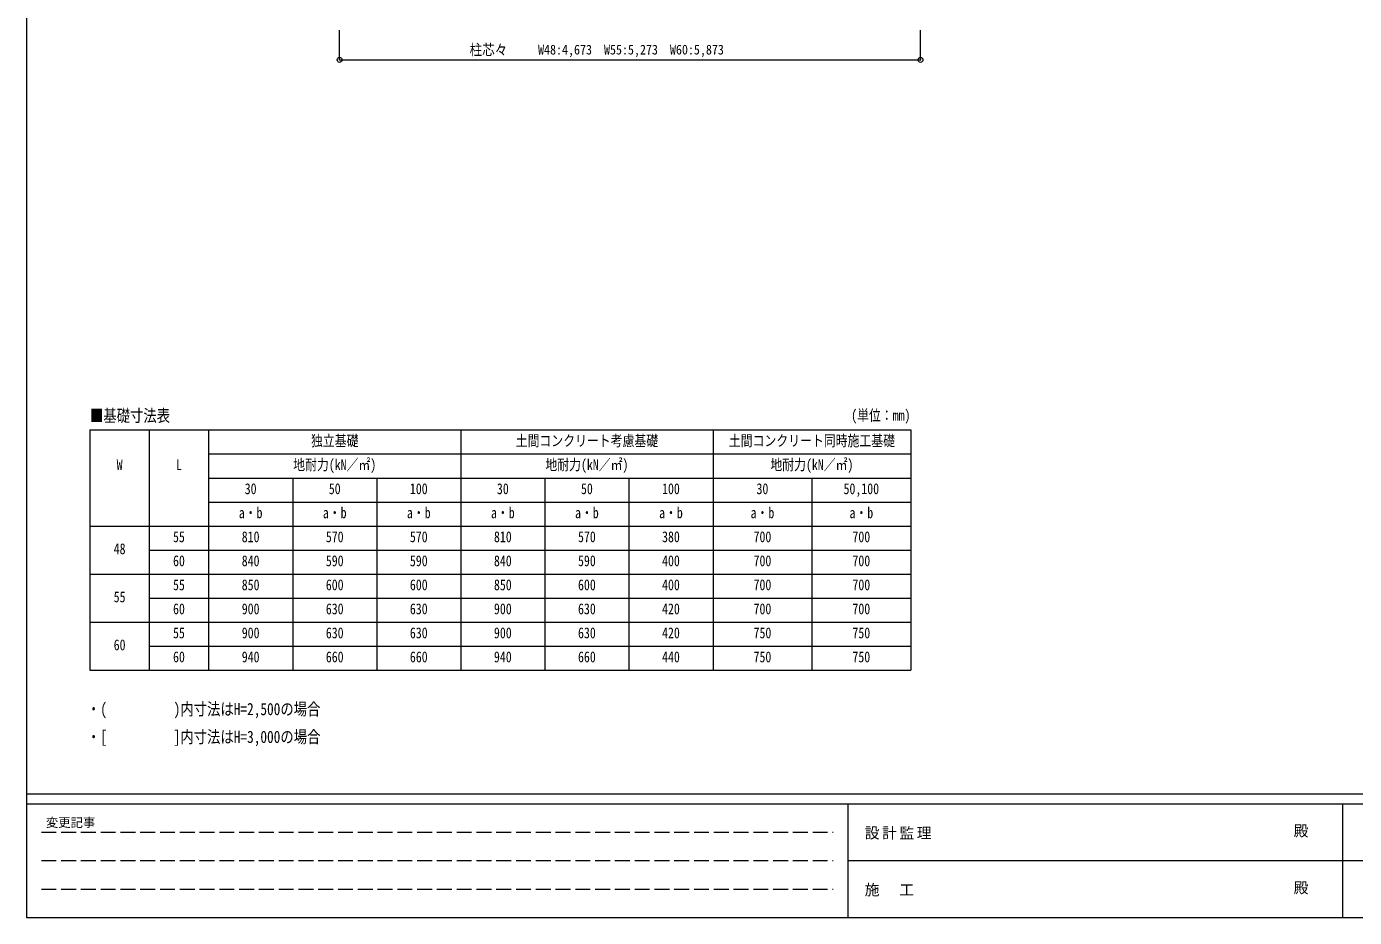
# Model space of a CAD drawing. Units: millimetres, scale not verified. Extents: x -13976 to 14131, y -9754 to 9646.
# Drawn here: x -13976 to -549, y -9754 to -742 of the extents above; entities that cross this region are included whole.
import ezdxf
from ezdxf.enums import TextEntityAlignment as Align

# ---------------------------------------------------------------- set-up
doc = ezdxf.new("R2010")
doc.units = ezdxf.units.MM
doc.header["$LTSCALE"] = 50
doc.header["$PDMODE"] = 32
doc.header["$PDSIZE"] = 50
doc.linetypes.add('DASHED3', pattern=[4, 3, -1])
doc.layers.add('0-8_外構', color=7, linetype='Continuous', lineweight=9)
doc.layers.add('F-0_ﾚｲﾔ240', color=7, linetype='Continuous', lineweight=9)
doc.styles.add('ＭＳ ゴシック', font='')
doc.styles.get('ＭＳ ゴシック').set_extended_font_data('MS Gothic')

msp = doc.modelspace()

# ---------------------------------------------------------------- linework, layer by layer
at = {"layer": '0-8_外構', "color": 6}
for p, q in [((-10810.16, -1079.22), (-10810.16, -779.22)), ((-4937.16, -1079.22), (-4937.16, -779.22)), ((-10810.16, -1079.22), (-4937.16, -1079.22))]:
    msp.add_line(p, q, dxfattribs=at)
at = {"layer": '0-8_外構'}
for p, q in [((-13334.63, -4822.8), (-13334.63, -7252.8)), ((-13334.63, -4822.8), (-5034.63, -4822.8)), ((-12734.63, -4822.8), (-12734.63, -7252.8)), ((-12134.63, -4822.8), (-12134.63, -7252.8)), ((-12134.63, -4822.8), (-12134.63, -7252.8)), ((-9584.63, -4822.8), (-9584.63, -7252.8)), ((-7034.63, -4822.8), (-7034.63, -7252.8)), ((-5034.63, -4822.8), (-5034.63, -7252.8)), ((-12134.63, -5065.8), (-5034.63, -5065.8)), ((-12134.63, -5308.8), (-5034.63, -5308.8)), ((-11284.63, -5308.8), (-11284.63, -7252.8)), ((-10434.63, -5308.8), (-10434.63, -7252.8)), ((-8734.63, -5308.8), (-8734.63, -7252.8)), ((-7884.63, -5308.8), (-7884.63, -7252.8)), ((-6034.63, -5308.8), (-6034.63, -7252.8)), ((-12134.63, -5551.8), (-5034.63, -5551.8)), ((-13334.63, -5794.8), (-5034.63, -5794.8)), ((-12734.63, -6037.8), (-12134.63, -6037.8)), ((-12134.63, -6037.8), (-5034.63, -6037.8)), ((-13334.63, -6280.8), (-5034.63, -6280.8)), ((-13334.63, -6766.8), (-5034.63, -6766.8)), ((-12734.63, -7009.8), (-12134.63, -7009.8)), ((-12134.63, -7009.8), (-5034.63, -7009.8)), ((-13334.63, -7252.8), (-5034.63, -7252.8))]:
    msp.add_line(p, q, dxfattribs=at)
msp.add_lwpolyline([(-12734.63, -6523.8), (-12134.63, -6523.8), (-5034.63, -6523.8)], dxfattribs=at)
at = {"layer": '0-8_外構', "color": 6}
for p in [(-10810.16, -1079.22), (-4937.16, -1079.22)]:
    msp.add_point(p, dxfattribs=at)
at = {"layer": 'F-0_ﾚｲﾔ240', "color": 5, "lineweight": 5}
for p, q in [((-13975.76, 9645.57), (-13975.76, -9754.43)), ((-13975.76, -8504.43), (13424.24, -8504.43)), ((-13975.76, -8604.43), (8979.65, -8604.43)), ((-5670.35, -8604.43), (-5670.35, -9754.43)), ((-670.35, -8604.43), (-670.35, -9754.43)), ((-5670.35, -9179.43), (4579.65, -9179.43)), ((-13975.76, -9754.43), (13424.24, -9754.43))]:
    msp.add_line(p, q, dxfattribs=at)
at = {"layer": 'F-0_ﾚｲﾔ240', "color": 4, "linetype": 'DASHED3'}
for p, q in [((-13825.76, -8891.93), (-5820.35, -8891.93)), ((-13825.76, -9179.43), (-5820.35, -9179.43)), ((-13825.76, -9466.93), (-5820.35, -9466.93))]:
    msp.add_line(p, q, dxfattribs=at)

# ---------------------------------------------------------------- texts
at = {"layer": '0-8_外構', "style": 'ＭＳ ゴシック'}
for s, height, width, p in [('柱芯々', 110, 0.85, (-9496.63, -1064.22)), ('W48:4,673\u3000W55:5,273\u3000W60:5,873', 98.97, 0.9, (-8803.66, -1054.22)), ('■基礎寸法表', 123.7, 0.8, (-13334.63, -4776.79)), ('(単位：mm)', 110, 0.8, (-5637.68, -4762.13)), ('独立基礎', 110, 0.8, (-11099.63, -5019.3)), ('土間コンクリート考慮基礎', 110, 0.8, (-9029.63, -5019.3)), ('土間コンクリート同時施工基礎', 110, 0.8, (-6874.63, -5019.3)), ('地耐力(kN／㎡)', 110, 0.8, (-11279.63, -5262.3)), ('地耐力(kN／㎡)', 110, 0.8, (-8729.63, -5262.3)), ('地耐力(kN／㎡)', 110, 0.8, (-6454.63, -5262.3)), ('W', 110, 0.8, (-13064.63, -5262.3)), ('L', 110, 0.8, (-12464.63, -5262.3)), ('30', 110, 0.8, (-11769.63, -5505.3)), ('50', 110, 0.8, (-10919.63, -5505.3)), ('100', 110, 0.8, (-10099.63, -5505.3)), ('30', 110, 0.8, (-9219.63, -5505.3)), ('50', 110, 0.8, (-8369.63, -5505.3)), ('100', 110, 0.8, (-7549.63, -5505.3)), ('30', 110, 0.8, (-6594.63, -5505.3)), ('50,100', 110, 0.8, (-5714.63, -5505.3)), ('a・b', 110, 0.8, (-11829.63, -5748.3)), ('a・b', 110, 0.8, (-10979.63, -5748.3)), ('a・b', 110, 0.8, (-10129.63, -5748.3)), ('a・b', 110, 0.8, (-9279.63, -5748.3)), ('a・b', 110, 0.8, (-8429.63, -5748.3)), ('a・b', 110, 0.8, (-7579.63, -5748.3)), ('a・b', 110, 0.8, (-6654.63, -5748.3)), ('a・b', 110, 0.8, (-5654.63, -5748.3)), ('55', 110, 0.8, (-12494.63, -5991.3)), ('810', 110, 0.8, (-11799.63, -5991.3)), ('570', 110, 0.8, (-10949.63, -5991.3)), ('570', 110, 0.8, (-10099.63, -5991.3)), ('810', 110, 0.8, (-9249.63, -5991.3)), ('570', 110, 0.8, (-8399.63, -5991.3)), ('380', 110, 0.8, (-7549.63, -5991.3)), ('700', 110, 0.8, (-6624.63, -5991.3)), ('700', 110, 0.8, (-5624.63, -5991.3)), ('48', 110, 0.8, (-13094.63, -6112.8)), ('60', 110, 0.8, (-12494.63, -6234.3)), ('840', 110, 0.8, (-11799.63, -6234.3)), ('590', 110, 0.8, (-10949.63, -6234.3)), ('590', 110, 0.8, (-10099.63, -6234.3)), ('840', 110, 0.8, (-9249.63, -6234.3)), ('590', 110, 0.8, (-8399.63, -6234.3)), ('400', 110, 0.8, (-7549.63, -6234.3)), ('700', 110, 0.8, (-6624.63, -6234.3)), ('700', 110, 0.8, (-5624.63, -6234.3)), ('55', 110, 0.8, (-12494.63, -6477.3)), ('850', 110, 0.8, (-11799.63, -6477.3)), ('600', 110, 0.8, (-10949.63, -6477.3)), ('600', 110, 0.8, (-10099.63, -6477.3)), ('850', 110, 0.8, (-9249.63, -6477.3)), ('600', 110, 0.8, (-8399.63, -6477.3)), ('400', 110, 0.8, (-7549.63, -6477.3)), ('700', 110, 0.8, (-6624.63, -6477.3)), ('700', 110, 0.8, (-5624.63, -6477.3)), ('55', 110, 0.8, (-13094.63, -6598.8)), ('60', 110, 0.8, (-12494.63, -6720.3)), ('900', 110, 0.8, (-11799.63, -6720.3)), ('630', 110, 0.8, (-10949.63, -6720.3)), ('630', 110, 0.8, (-10099.63, -6720.3)), ('900', 110, 0.8, (-9249.63, -6720.3)), ('630', 110, 0.8, (-8399.63, -6720.3)), ('420', 110, 0.8, (-7549.63, -6720.3)), ('700', 110, 0.8, (-6624.63, -6720.3)), ('700', 110, 0.8, (-5624.63, -6720.3)), ('55', 110, 0.8, (-12494.63, -6963.3)), ('900', 110, 0.8, (-11799.63, -6963.3)), ('630', 110, 0.8, (-10949.63, -6963.3)), ('630', 110, 0.8, (-10099.63, -6963.3)), ('900', 110, 0.8, (-9249.63, -6963.3)), ('630', 110, 0.8, (-8399.63, -6963.3)), ('420', 110, 0.8, (-7549.63, -6963.3)), ('750', 110, 0.8, (-6624.63, -6963.3)), ('750', 110, 0.8, (-5624.63, -6963.3)), ('60', 110, 0.8, (-13094.63, -7084.8)), ('60', 110, 0.8, (-12494.63, -7206.3)), ('940', 110, 0.8, (-11799.63, -7206.3)), ('660', 110, 0.8, (-10949.63, -7206.3)), ('660', 110, 0.8, (-10099.63, -7206.3)), ('940', 110, 0.8, (-9249.63, -7206.3)), ('660', 110, 0.8, (-8399.63, -7206.3)), ('440', 110, 0.8, (-7549.63, -7206.3)), ('750', 110, 0.8, (-6624.63, -7206.3)), ('750', 110, 0.8, (-5624.63, -7206.3)), ('・(\u3000\u3000\u3000\u3000\u3000)内寸法はH=2,500の場合', 123.7, 0.8, (-13365.13, -7744.96)), ('・[\u3000\u3000\u3000\u3000\u3000]内寸法はH=3,000の場合', 123.7, 0.8, (-13365.13, -8026.21))]:
    msp.add_text(s, height=height, dxfattribs=dict(at, width=width)).set_placement(p, align=Align.BOTTOM_LEFT)
at = {"layer": 'F-0_ﾚｲﾔ240', "style": 'ＭＳ ゴシック'}
for s, height, p in [('変更記事', 91.64, (-13780.38, -8866.93)), ('殿', 110, (-1163.21, -8966.93)), ('殿', 110, (-1163.21, -9541.93))]:
    msp.add_text(s, height=height, dxfattribs=at).set_placement(p, align=Align.BOTTOM_LEFT)
at = {"layer": 'F-0_ﾚｲﾔ240', "char_height": 110, "attachment_point": 7, "style": 'ＭＳ ゴシック'}
for s, insert in [('\\T1.17;設計監理', (-5501.48, -8966.93)), ('\\T1.17;施\u3000工', (-5501.48, -9541.93))]:
    msp.add_mtext(s, dxfattribs=dict(at, insert=insert))

doc.saveas('drawing.dxf')
